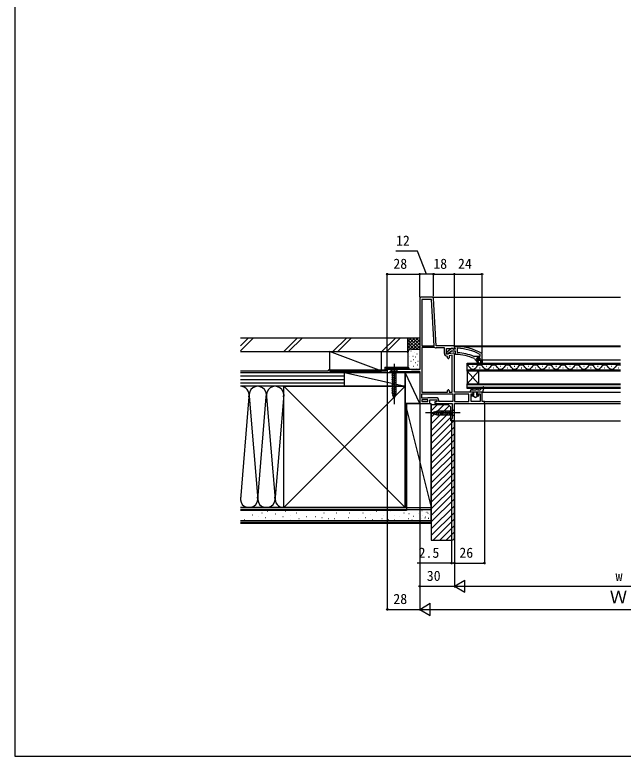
# Model space of a CAD drawing. Units: millimetres, scale not verified. Extents: x -525 to 525, y -783 to 779.
# Drawn here: x -525 to 1, y -783 to -142 of the extents above; entities that cross this region are included whole.
import ezdxf
from ezdxf.enums import TextEntityAlignment as Align

# ---------------------------------------------------------------- set-up
doc = ezdxf.new("R2010")
doc.units = ezdxf.units.MM
doc.header["$LTSCALE"] = 4
for name, color, linetype in [('0-2_YKK_11', 7, 'Continuous'), ('0-3_YKK_12', 2, 'Continuous'), ('0-4_YKK_13', 4, 'Continuous'), ('0-6_YKK_D', 6, 'Continuous'), ('0-7_YKK_ZWAK', 7, 'Continuous'), ('0-8_YSS_K', 3, 'Continuous'), ('0-9_YSS_KE', 3, 'Continuous')]:
    doc.layers.add(name, color=color, linetype=linetype)
doc.styles.add('ＭＳ ゴシック', font='')
doc.styles.get('ＭＳ ゴシック').set_extended_font_data('MS Gothic')

msp = doc.modelspace()

# ---------------------------------------------------------------- linework, layer by layer
at = {"layer": '0-2_YKK_11'}
msp.add_line((-163.949, -385.9), (-174, -385.9), dxfattribs=at)
for points in [[(-175, -386.9), (-175, -448.4), (-203, -448.4), (-203, -450.9), (-201.7, -450.9), (-201.223, -450.55), (-200.746, -450.2), (-175, -450.2), (-175, -477.9), (-170.758, -477.9), (-170.575, -477.78), (-170.025, -477.78), (-169.842, -477.9), (-167.2, -477.9)], [(-146.174, -434.115), (-151.8, -435.107), (-151.8, -430.3), (-146.444, -430.3), (-145.576, -430.842), (-145, -430.523), (-145, -427.9), (-160.799, -427.9), (-162.95, -386.848)], [(-173.2, -429.3), (-173.2, -467.9), (-150.8, -467.9), (-150.8, -466.5)], [(-161.752, -429.374), (-162.014, -429.3), (-173.2, -429.3)], [(-153.6, -434.511), (-153.6, -429.7), (-160.599, -429.7)], [(-144, -428.4), (-145, -428.4), (-145, -429.5), (-144.563, -429.996), (-144.3, -430.294), (-144.3, -430.7), (-145.7, -430.7), (-146.1, -430.5)], [(-147.517, -430.313), (-151.5, -433.425), (-151.5, -434.9), (-150.399, -434.9), (-149.899, -434.425), (-149.708, -434.055), (-147.461, -432.3), (-144.3, -432.3), (-144.3, -434.901), (-143.803, -435.401)], [(-149.6, -466.5), (-149.6, -467.9), (-146.8, -467.9), (-146.8, -436.053), (-149.6, -436.547), (-149.6, -438.211)], [(-129.8, -467.9), (-145, -467.9), (-145, -435.1)], [(-142.179, -430.037), (-142.7, -430.537), (-142.7, -433.339), (-142.222, -433.839)], [(-127.112, -436.7), (-122.6, -436.7), (-122.6, -435.794), (-122.862, -435.355)], [(-121, -439.9), (-121, -434.853), (-121.253, -434.418)], [(-150.8, -438.211), (-150.8, -437.311), (-151.3, -436.811)], [(-128.096, -437.045), (-127.506, -436.892), (-127.112, -436.7)], [(-127.691, -438.974), (-127.4, -439.414), (-126.9, -439.9), (-126.3, -439.9), (-126.3, -440.4), (-124.213, -443.532), (-123.535, -443.111), (-125.1, -440.4), (-122, -440.4), (-122, -442.9), (-121, -442.9), (-121, -439.9), (-121, -442.9), (-122, -442.9), (-122, -440.4), (-125.1, -440.4), (-123.535, -443.111), (-124.213, -443.532), (-126.3, -440.4), (-126.3, -439.9), (-125.5, -439.9), (-125.2, -439.6), (-125.425, -439.31), (-125.8, -438.825), (-125.8, -438.8), (-124.994, -438.8), (-124.696, -439.063), (-123.704, -439.063), (-123.406, -438.8), (-122.6, -438.8), (-123.1, -438.3), (-125.3, -438.3), (-125.8, -438.8), (-124.994, -438.8), (-124.696, -439.063), (-123.704, -439.063), (-123.406, -438.8), (-122.6, -438.8), (-122.975, -439.31), (-123.2, -439.6)], [(-123.2, -439.6), (-122.9, -439.9), (-121, -439.9)], [(-166.2, -476.9), (-166.2, -474.6), (-160.2, -474.6), (-160.2, -476.4), (-161.8, -476.4), (-161.8, -477.9), (-147, -477.9), (-147, -490.808), (-147.25, -491.104), (-147.5, -491.4), (-147.5, -492.9), (-145, -492.9), (-145, -477.9), (-119, -477.9), (-119, -476.1), (-121, -476.1), (-121, -467.9), (-124.3, -467.9)], [(-173.2, -469.3), (-146.4, -469.3), (-146.4, -476.1), (-158.4, -476.1), (-158.4, -475.1)], [(-160.7, -472.8), (-167.5, -472.8), (-167.9, -473), (-168.3, -473.2), (-173.2, -473.2), (-173.2, -469.3)], [(-125.3, -468.9), (-125.3, -469.4), (-122.8, -469.4), (-122.8, -476.1), (-130.6, -476.1), (-130.6, -469.4), (-128.8, -469.4), (-128.8, -468.9)]]:
    msp.add_lwpolyline(points, dxfattribs=at)
for points in [[(-162.601, -427.9), (-164.708, -387.7), (-173.2, -387.7), (-173.2, -427.9)], [(-168, -474.6), (-173.2, -474.6), (-173.2, -476.1), (-168, -476.1)], [(-145, -476.1), (-132.4, -476.1), (-132.4, -469.7), (-145, -469.7)]]:
    msp.add_lwpolyline(points, close=True, dxfattribs=at)
for centre, radius, start, end in [((-174, -386.9), 1, 90.00001, 179.99999), ((-163.949, -386.9), 1, 3.00003, 90), ((-160.599, -427.5), 2.2, 238.41364, 270.00001), ((-144, -474.4), 46, 60.36285, 90.00001), ((-151.3, -434.511), 2.3, 180.00001, 269.99999), ((-146.9, -431.1), 1, 36.86989, 128.08672), ((-146, -435.1), 1, 360, 99.99998), ((-144, -474.4), 39, 65.28016, 89.70988), ((-144, -474.4), 40.6, 66.93796, 87.4899), ((-144, -474.4), 44.4, 61.57018, 87.65008), ((-150.2, -438.211), 0.6, 179.99999, 0.00001), ((-150.2, -466.5), 0.6, 359.99999, 180.00001), ((-129.8, -468.9), 1, 0.00001, 89.99999), ((-124.3, -468.9), 1, 90.00001, 179.99999), ((-160.7, -475.1), 2.3, 0.00001, 89.99999), ((-167.2, -476.9), 1, 270.00001, 359.99999)]:
    msp.add_arc(centre, radius, start, end, dxfattribs=at)
at = {"layer": '0-3_YKK_12'}
for p, q in [((-163.949, -385.9), (-1.458, -385.9)), ((-145.5, -427.9), (-1.458, -427.9)), ((-144, -428.4), (-1.458, -428.4)), ((-121, -439.9), (-1.458, -439.9)), ((-134, -442.9), (-1.458, -442.9)), ((-134, -449.7), (-134, -442.9)), ((-1.458, -443.9), (-134, -443.9)), ((-134, -448.7), (-1.458, -448.7)), ((-129.2, -445.54), (-128.8, -445.54)), ((-123.2, -447.06), (-122.8, -447.06)), ((-117.2, -445.54), (-116.8, -445.54)), ((-111.2, -447.06), (-110.8, -447.06)), ((-105.2, -445.54), (-104.8, -445.54)), ((-99.2, -447.06), (-98.8, -447.06)), ((-93.2, -445.54), (-92.8, -445.54)), ((-87.2, -447.06), (-86.8, -447.06)), ((-81.2, -445.54), (-80.8, -445.54)), ((-75.2, -447.06), (-74.8, -447.06)), ((-69.2, -445.54), (-68.8, -445.54)), ((-63.2, -447.06), (-62.8, -447.06)), ((-57.2, -445.54), (-56.8, -445.54)), ((-51.2, -447.06), (-50.8, -447.06)), ((-45.2, -445.54), (-44.8, -445.54)), ((-39.2, -447.06), (-38.8, -447.06)), ((-33.2, -445.54), (-32.8, -445.54)), ((-27.2, -447.06), (-26.8, -447.06)), ((-21.2, -445.54), (-20.8, -445.54)), ((-15.2, -447.06), (-14.8, -447.06)), ((-15.2, -447.06), (-14.8, -447.06)), ((-9.2, -445.54), (-8.8, -445.54)), ((-3.2, -447.06), (-2.8, -447.06)), ((-3.2, -447.06), (-2.8, -447.06)), ((-134, -449.7), (-134, -460.7)), ((-134, -449.7), (-124, -460.7)), ((-134, -460.7), (-124, -449.7)), ((-1.458, -449.7), (-134, -449.7)), ((-124, -449.7), (-124, -460.7)), ((-134, -460.7), (-1.458, -460.7)), ((-134, -464.7), (-134, -460.7)), ((-1.458, -461.7), (-134, -461.7)), ((-134, -463.7), (-1.458, -463.7)), ((-1.458, -464.7), (-134, -464.7)), ((-121.5, -467.9), (-1.458, -467.9)), ((-119.5, -476.1), (-1.458, -476.1)), ((-119.5, -477.9), (-1.458, -477.9)), ((-145.5, -492.9), (-1.458, -492.9))]:
    msp.add_line(p, q, dxfattribs=at)
for centre, start, end in [((-135, -447.977), 29.20254, 73.08415), ((-129, -444.623), 209.20254, 330.79746), ((-123, -447.977), 29.20254, 150.79746), ((-117, -444.623), 209.20254, 330.79746), ((-111, -447.977), 29.20254, 150.79746), ((-105, -444.623), 209.20254, 330.79746), ((-99, -447.977), 29.20254, 150.79746), ((-93, -444.623), 209.20254, 330.79746), ((-87, -447.977), 29.20254, 150.79746), ((-81, -444.623), 209.20254, 330.79746), ((-75, -447.977), 29.20254, 150.79746), ((-69, -444.623), 209.20254, 330.79746), ((-63, -447.977), 29.20254, 150.79746), ((-57, -444.623), 209.20254, 330.79746), ((-51, -447.977), 29.20254, 150.79746), ((-45, -444.623), 209.20254, 330.79746), ((-39, -447.977), 29.20254, 150.79746), ((-33, -444.623), 209.20254, 330.79746), ((-27, -447.977), 29.20254, 150.79746), ((-21, -444.623), 209.20254, 330.79746), ((-15, -447.977), 29.20254, 150.79746), ((-9, -444.623), 209.20254, 330.79746), ((-3, -447.977), 63.34326, 150.79746)]:
    msp.add_arc(centre, 3.437, start, end, dxfattribs=at)
at = {"layer": '0-4_YKK_13'}
for p, q in [((-193.9, -448.401), (-200.1, -448.401)), ((-200.1, -448.401), (-198.55, -449.951)), ((-197, -443.401), (-197, -478.401)), ((-193.9, -448.401), (-195.45, -449.951)), ((-199.1, -452.378), (-194.9, -451.252)), ((-199.1, -453.931), (-194.9, -452.805)), ((-199.1, -455.484), (-194.9, -454.358)), ((-198.55, -449.951), (-198.55, -468.485)), ((-195.45, -449.951), (-198.55, -449.951)), ((-195.45, -468.485), (-195.45, -449.951)), ((-199.1, -457.036), (-194.9, -455.911)), ((-199.1, -458.589), (-194.9, -457.464)), ((-199.1, -460.142), (-194.9, -459.017)), ((-199.1, -461.695), (-194.9, -460.57)), ((-199.1, -463.248), (-194.9, -462.123)), ((-199.1, -464.801), (-194.9, -463.676)), ((-199.1, -466.354), (-194.9, -465.228)), ((-199.1, -467.907), (-194.9, -466.781)), ((-130.261, -464.707), (-131.6, -467.9)), ((-120.6, -467.9), (-131.6, -467.9)), ((-129.339, -465.093), (-129.761, -466.1)), ((-128.3, -470.829), (-128.3, -467.9)), ((-125.8, -467.9), (-125.8, -470.829)), ((-124.969, -466.1), (-124.458, -465.134)), ((-124.969, -466.1), (-122.6, -466.1)), ((-120.298, -463.533), (-122.6, -466.1)), ((-119.612, -463.896), (-120.6, -467.9)), ((-198.841, -469.39), (-194.9, -468.334)), ((-197, -473.401), (-198.55, -468.485)), ((-198.39, -470.822), (-195.354, -470.009)), ((-197.938, -472.254), (-195.888, -471.705)), ((-197, -473.401), (-195.45, -468.485)), ((-129.15, -470.4), (-129.9, -470.4)), ((-129.9, -471.2), (-129.266, -471.2)), ((-127.05, -472.6), (-129.266, -471.2)), ((-128.95, -470.454), (-128.3, -470.829)), ((-127.05, -472.6), (-124.834, -471.2)), ((-125.15, -470.454), (-125.8, -470.829)), ((-124.2, -470.4), (-124.95, -470.4)), ((-124.834, -471.2), (-124.2, -471.2)), ((-140, -485.9), (-170, -485.9)), ((-165, -485.9), (-160.084, -484.35)), ((-165, -485.9), (-160.084, -487.45)), ((-163.853, -484.962), (-163.304, -487.011)), ((-162.421, -484.51), (-161.608, -487.546)), ((-160.989, -484.059), (-159.933, -488)), ((-146.55, -484.35), (-160.084, -484.35)), ((-160.084, -487.45), (-146.55, -487.45)), ((-159.506, -483.8), (-158.38, -488)), ((-157.953, -483.8), (-156.827, -488)), ((-156.4, -483.8), (-155.274, -488)), ((-154.847, -483.8), (-153.721, -488)), ((-153.294, -483.8), (-152.169, -488)), ((-151.741, -483.8), (-150.616, -488)), ((-150.188, -483.8), (-149.063, -488)), ((-148.635, -483.8), (-147.51, -488)), ((-145, -482.8), (-146.55, -484.35)), ((-146.55, -487.45), (-146.55, -484.35)), ((-145, -489), (-146.55, -487.45)), ((-145, -489), (-145, -482.8))]:
    msp.add_line(p, q, dxfattribs=at)
msp.add_lwpolyline([(-129.761, -466.1), (-126.1, -466.1), (-125.342, -464.666)], dxfattribs=at)
for centre, radius, start, end in [((-129.8, -464.9), 0.5, 337.25283, 157.25283), ((-124.9, -464.9), 0.5, 332.13522, 152.13522), ((-120, -463.8), 0.4, 346.1348, 138.11337), ((-129.9, -470.8), 0.4, 89.99781, 270), ((-129.15, -470.8), 0.4, 59.99841, 90), ((-124.95, -470.8), 0.4, 90, 119.9989), ((-124.2, -470.8), 0.4, 270, 89.99781)]:
    msp.add_arc(centre, radius, start, end, dxfattribs=at)
at = {"layer": '0-6_YKK_D'}
for p, q in [((-203, -447.9), (-203, -364.9)), ((-175, -385.9), (-175, -364.9)), ((-175, -385.9), (-175, -364.9)), ((-163, -384.9), (-163, -364.9)), ((-163, -384.9), (-163, -364.9)), ((-145, -427.4), (-145, -364.9)), ((-145, -427.4), (-145, -364.9)), ((-121, -433.853), (-121, -364.9)), ((-203, -365.9), (-175, -365.9)), ((-163, -365.9), (-175, -365.9)), ((-163, -365.9), (-145, -365.9)), ((-145, -365.9), (-121, -365.9)), ((-203, -451.4), (-203, -656.9)), ((-175, -478.4), (-175, -656.9)), ((-175, -478.4), (-175, -656.9)), ((-175, -478.4), (-175, -636.9)), ((-119, -478.4), (-119, -616.9)), ((-147.5, -493.4), (-147.5, -616.9)), ((-145, -493.4), (-145, -636.9)), ((-145, -493.4), (-145, -636.9)), ((-145, -493.4), (-145, -616.9)), ((-145, -493.4), (-145, -616.9)), ((-147.5, -615.9), (-177.07, -615.9)), ((-145, -615.9), (-147.5, -615.9)), ((-145, -615.9), (-119, -615.9)), ((-145, -615.9), (-142.45, -615.9)), ((-145, -635.9), (-135.907, -630.65)), ((-135.907, -641.15), (-135.907, -630.65)), ((-175, -635.9), (-145, -635.9)), ((-145, -635.9), (-135.907, -641.15)), ((-145, -635.9), (-126.813, -635.9)), ((-134.5, -635.9), (134.5, -635.9)), ((-175, -655.9), (-165.907, -650.65)), ((-165.907, -661.15), (-165.907, -650.65)), ((-203, -655.9), (-175, -655.9)), ((-175, -655.9), (-165.907, -661.15)), ((-175, -655.9), (-156.813, -655.9)), ((-164.5, -655.9), (164.5, -655.9))]:
    msp.add_line(p, q, dxfattribs=at)
msp.add_lwpolyline([(-169, -365.9), (-176.927, -345.9), (-195.654, -345.9)], dxfattribs=at)
for centre in [(-203, -365.9), (-175, -365.9), (-175, -365.9), (-163, -365.9), (-163, -365.9), (-145, -365.9), (-145, -365.9), (-121, -365.9), (-147.5, -615.9), (-145, -615.9), (-145, -615.9), (-119, -615.9), (-175, -635.9), (-203, -655.9)]:
    msp.add_circle(centre, 0.637, dxfattribs=at)
at = {"layer": '0-7_YKK_ZWAK'}
msp.add_line((-525, 747.1), (-525, -782.9), dxfattribs=at)
msp.add_lwpolyline([(-525, -782.9), (525, -782.9), (525, 747.1)], dxfattribs=at)
at = {"layer": '0-8_YSS_K'}
for p, q in [((-322.964, -420.899), (-329.994, -427.929)), ((-318.721, -420.899), (-329.994, -432.171)), ((-280.538, -420.899), (-292.538, -432.899)), ((-276.295, -420.899), (-288.295, -432.899)), ((-238.111, -420.899), (-250.111, -432.899)), ((-233.869, -420.899), (-245.869, -432.899)), ((-207.685, -432.899), (-195.685, -420.899)), ((-191.442, -420.899), (-203.442, -432.899)), ((-185.203, -420.899), (-175, -420.899)), ((-185.203, -433.899), (-185.203, -420.899)), ((-176.345, -420.899), (-185.203, -429.757)), ((-179.174, -420.899), (-185.203, -426.928)), ((-182.002, -420.899), (-185.203, -424.1)), ((-184.83, -420.899), (-185.203, -421.272)), ((-175, -422.382), (-185.203, -432.585)), ((-176.889, -430.899), (-185.203, -422.585)), ((-175, -429.96), (-184.061, -420.899)), ((-175, -427.132), (-181.233, -420.899)), ((-175, -424.303), (-178.404, -420.899)), ((-175, -421.475), (-175.576, -420.899)), ((-179.718, -430.899), (-185.203, -425.414)), ((-182.529, -430.917), (-185.203, -428.242)), ((-175, -425.211), (-180.688, -430.899)), ((-175, -428.039), (-177.86, -430.899)), ((-253.003, -432.899), (-208.003, -432.899)), ((-208.003, -448.899), (-208.003, -432.899)), ((-184.408, -431.865), (-185.203, -431.071)), ((-185.203, -433.899), (-185.203, -445.399)), ((-182.398, -432.567), (-182.598, -432.567)), ((-182.203, -430.899), (-175, -430.899)), ((-179.06, -433.234), (-179.26, -433.234)), ((-177.204, -435.065), (-177.404, -435.065)), ((-183.399, -436.906), (-183.599, -436.906)), ((-182.398, -441.58), (-182.598, -441.58)), ((-180.729, -437.24), (-180.929, -437.24)), ((-180.126, -440.033), (-180.326, -440.033)), ((-178.392, -437.574), (-178.592, -437.574)), ((-176.419, -441.494), (-176.619, -441.494)), ((-183.399, -444.922), (-183.599, -444.922)), ((-182.203, -448.399), (-175.203, -448.399)), ((-180.395, -445.753), (-180.595, -445.753)), ((-180.061, -448.26), (-180.261, -448.26)), ((-178.726, -442.581), (-178.926, -442.581)), ((-177.391, -447.592), (-177.591, -447.592)), ((-176.723, -444.588), (-176.923, -444.588)), ((-329.994, -450.899), (-240, -450.899)), ((-329.994, -453.899), (-240, -453.899)), ((-208.003, -450.899), (-253.003, -450.899)), ((-240, -450.899), (-187.5, -462.899)), ((-240, -462.899), (-240, -450.899)), ((-175, -477.899), (-187.5, -450.899)), ((-329.994, -456.899), (-240, -456.899)), ((-329.994, -459.899), (-240, -459.899)), ((-292.5, -462.899), (-329.994, -462.899)), ((-240, -462.899), (-329.994, -462.899)), ((-187.5, -567.899), (-292.5, -462.899)), ((-187.5, -462.899), (-292.5, -567.899)), ((-322.661, -471.964), (-330, -560.78)), ((-322.39, -471.344), (-315, -560.78)), ((-315, -560.78), (-307.658, -471.931)), ((-307.342, -471.931), (-300, -560.78)), ((-292.506, -470.093), (-299.842, -558.867)), ((-187.5, -477.899), (-165, -477.899)), ((-187.5, -567.899), (-187.5, -477.899)), ((-187.5, -477.899), (-165, -567.899)), ((-165, -567.899), (-165, -477.899)), ((-154.167, -478.899), (-165, -489.733)), ((-159.823, -478.899), (-165, -484.076)), ((-149.255, -479.644), (-165, -495.389)), ((-148, -484.046), (-165, -501.046)), ((-148, -489.703), (-165, -506.703)), ((-145.539, -492.899), (-165, -512.36)), ((-145, -498.017), (-165, -518.017)), ((-145, -503.674), (-165, -523.674)), ((-145, -509.331), (-165, -529.331)), ((-145, -514.987), (-165, -534.987)), ((-145, -520.644), (-165, -540.644)), ((-145, -526.301), (-165, -546.301)), ((-145, -531.958), (-165, -551.958)), ((-145, -537.615), (-165, -557.615)), ((-145, -543.272), (-165, -563.272)), ((-145, -548.929), (-165, -568.929)), ((-145, -554.585), (-165, -574.585)), ((-145, -560.242), (-165, -580.242)), ((-292.5, -567.899), (-329.994, -567.899)), ((-329.994, -569.399), (-165, -569.399)), ((-326.106, -570.465), (-326.306, -570.465)), ((-319.513, -569.641), (-319.713, -569.641)), ((-297.26, -569.641), (-297.46, -569.641)), ((-274.184, -570.465), (-274.384, -570.465)), ((-265.118, -570.465), (-265.318, -570.465)), ((-251.931, -570.465), (-252.131, -570.465)), ((-241.217, -570.465), (-241.417, -570.465)), ((-228.924, -570.465), (-229.124, -570.465)), ((-204.199, -570.465), (-204.399, -570.465)), ((-193.481, -570.118), (-193.681, -570.118)), ((-187.5, -567.899), (-165, -567.899)), ((-180.684, -569.729), (-180.884, -569.729)), ((-172.916, -570.713), (-173.116, -570.713)), ((-145, -566.305), (-165, -586.305)), ((-319.513, -574.261), (-319.713, -574.261)), ((-314.568, -575.91), (-314.768, -575.91)), ((-311.271, -572.613), (-311.471, -572.613)), ((-307.974, -576.734), (-308.174, -576.734)), ((-306.326, -571.289), (-306.526, -571.289)), ((-299.733, -573.437), (-299.933, -573.437)), ((-293.139, -575.91), (-293.339, -575.91)), ((-290.667, -571.289), (-290.867, -571.289)), ((-286.546, -574.261), (-286.746, -574.261)), ((-281.601, -572.613), (-281.801, -572.613)), ((-272.535, -575.91), (-272.735, -575.91)), ((-265.118, -575.91), (-265.318, -575.91)), ((-259.349, -576.734), (-259.549, -576.734)), ((-257.701, -572.613), (-257.901, -572.613)), ((-246.986, -572.613), (-247.186, -572.613)), ((-236.272, -576.734), (-236.472, -576.734)), ((-235.448, -572.613), (-235.648, -572.613)), ((-223.979, -572.613), (-224.179, -572.613)), ((-221.506, -576.734), (-221.706, -576.734)), ((-217.385, -573.437), (-217.585, -573.437)), ((-212.44, -571.289), (-212.64, -571.289)), ((-205.847, -574.261), (-206.047, -574.261)), ((-200.108, -570.898), (-200.308, -570.898)), ((-196.99, -574.516), (-197.19, -574.516)), ((-192.661, -575.91), (-192.861, -575.91)), ((-188.54, -572.613), (-188.74, -572.613)), ((-184.192, -573.347), (-184.392, -573.347)), ((-180.455, -575.686), (-180.655, -575.686)), ((-175.617, -573.347), (-175.817, -573.347)), ((-174.686, -575.578), (-174.886, -575.578)), ((-174.166, -571.11), (-174.366, -571.11)), ((-172.726, -575.001), (-172.926, -575.001)), ((-170.357, -576.971), (-170.557, -576.971)), ((-170.045, -576.055), (-170.245, -576.055)), ((-169.818, -571.843), (-170.018, -571.843)), ((-168.587, -572.107), (-168.787, -572.107)), ((-167.605, -573.013), (-167.805, -573.013)), ((-166.081, -574.182), (-166.281, -574.182)), ((-145, -571.962), (-165, -591.962)), ((-163.276, -574.406), (-163.476, -574.406)), ((-329.994, -578.899), (-165, -578.899)), ((-329.994, -581.399), (-165, -581.399)), ((-326.106, -578.382), (-326.306, -578.382)), ((-321.985, -579.206), (-322.185, -579.206)), ((-313.743, -579.206), (-313.943, -579.206)), ((-303.029, -578.382), (-303.229, -578.382)), ((-296.436, -579.206), (-296.636, -579.206)), ((-286.546, -578.382), (-286.746, -578.382)), ((-279.129, -577.558), (-279.329, -577.558)), ((-267.59, -579.206), (-267.79, -579.206)), ((-253.58, -577.558), (-253.78, -577.558)), ((-248.635, -577.558), (-248.835, -577.558)), ((-244.514, -579.206), (-244.714, -579.206)), ((-228.099, -577.558), (-228.299, -577.558)), ((-215.737, -578.382), (-215.937, -578.382)), ((-207.495, -577.558), (-207.695, -577.558)), ((-201.726, -578.382), (-201.926, -578.382)), ((-196.8, -578.804), (-197, -578.804)), ((-187.688, -579.206), (-187.888, -579.206)), ((-184.419, -577.558), (-184.619, -577.558)), ((-181.463, -578.804), (-181.663, -578.804)), ((-174.496, -579.865), (-174.696, -579.865)), ((-173.314, -577.703), (-173.514, -577.703)), ((-167.416, -577.3), (-167.616, -577.3)), ((-167.089, -577.3), (-167.289, -577.3)), ((-145, -577.619), (-163.281, -595.9)), ((-145, -583.276), (-157.624, -595.9)), ((-145, -588.84), (-152.06, -595.9))]:
    msp.add_line(p, q, dxfattribs=at)
msp.add_lwpolyline([(-210.003, -448.899), (-253.003, -432.899), (-253.003, -448.899)], dxfattribs=at)
for points in [[(-240, -462.899), (-240, -450.899), (-187.5, -450.899), (-187.5, -462.899)], [(-187.5, -477.899), (-187.5, -450.899), (-175, -450.899), (-175, -477.899)]]:
    msp.add_lwpolyline(points, close=True, dxfattribs=at)
for centre, radius, start, end in [((-182.203, -433.899), 3, 90, 180), ((-182.203, -445.399), 3, 180, 270), ((-330, -470.399), 7.5, 348.21621, 89.95067), ((-315, -470.399), 7.5, 348.21621, 191.78332), ((-300, -470.399), 7.5, 348.21621, 191.78332), ((-322.5, -560.399), 7.5, 168.21646, 11.78354), ((-307.5, -560.399), 7.5, 168.21646, 11.78354), ((-292.5, -560.399), 7.5, 168.21646, 270)]:
    msp.add_arc(centre, radius, start, end, dxfattribs=at)
at = {"layer": '0-9_YSS_KE'}
for p, q in [((-329.994, -432.899), (-185.203, -432.899)), ((-254, -448.899), (-254, -449.899)), ((-205, -446.399), (-185, -446.399)), ((-204, -447.399), (-185, -447.399)), ((-254, -449.899), (-329.994, -449.899)), ((-292.5, -476.864), (-292.5, -462.899)), ((-292.5, -567.899), (-292.5, -470.399)), ((-186.5, -477.899), (-186.5, -570.399)), ((-329.994, -567.899), (-165, -567.899)), ((-186.5, -570.399), (-329.994, -570.399)), ((-165, -580.399), (-165, -567.899)), ((-329.994, -580.399), (-165, -580.399))]:
    msp.add_line(p, q, dxfattribs=at)
for points in [[(-329.994, -420.899), (-185.203, -420.899), (-185.203, -432.899)], [(-205, -446.399), (-205, -448.899), (-254, -448.899)], [(-204, -447.399), (-204, -449.899), (-253, -449.899)], [(-292.5, -462.899), (-187.5, -462.899), (-187.5, -567.899), (-292.5, -567.899)], [(-165, -478.9), (-165, -595.9), (-147, -595.9)], [(-145, -593.9), (-145, -492.9), (-148, -492.9), (-148, -480.9), (-150, -478.9), (-165, -478.9)]]:
    msp.add_lwpolyline(points, dxfattribs=at)
msp.add_arc((-147, -593.9), 2, 270.00001, 359.99999, dxfattribs=at)

# ---------------------------------------------------------------- texts
at = {"layer": '0-6_YKK_D', "style": 'ＭＳ ゴシック'}
for s, height, p in [('12', 8.798, (-195.495, -343.9)), ('28', 8.798, (-197.761, -363.9)), ('18', 8.798, (-163.239, -363.9)), ('24', 8.798, (-141.898, -363.9)), ('2.5', 8.798, (-175.957, -613.9)), ('26', 8.798, (-140.693, -613.9)), ('30', 8.798, (-168.864, -633.9)), ('w', 8.798, (-5.659, -633.9)), ('Ｗ', 11, (-10.653, -653.9)), ('28', 8.798, (-197.761, -653.9))]:
    msp.add_text(s, height=height, dxfattribs=at).set_placement(p, align=Align.BOTTOM_LEFT)

doc.saveas('drawing.dxf')
